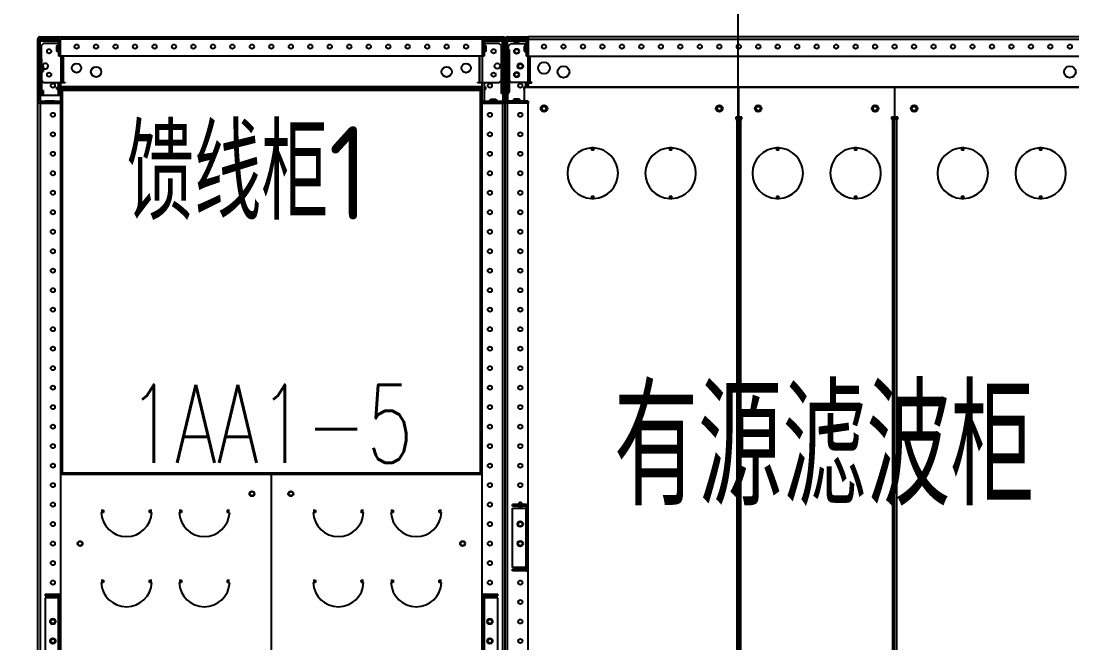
# Model space of a CAD drawing. Extents: x 758840 to 1108724, y -102573 to 143521.
# Drawn here: x 799613 to 800962, y 71065 to 71863 of the extents above; entities that cross this region are included whole.
import ezdxf
from ezdxf.xclip import XClip

# ---------------------------------------------------------------- set-up
doc = ezdxf.new("R2010")
doc.units = 0
doc.header["$LTSCALE"] = 1000
doc.header["$MEASUREMENT"] = 0
doc.linetypes.add('DOTE', pattern=[2.42, 2, -0.2, 0.02, -0.2])
for name, color, linetype in [('02电气-设备', 255, 'Continuous'), ('DOTE', 8, 'DOTE'), ('LWIRE', 1, 'Continuous'), ('钢盖板', 6, 'Continuous')]:
    doc.layers.add(name, color=color, linetype=linetype)
doc.styles.get("Standard").update_dxf_attribs({"font": 'gbenor.shx', "bigfont": 'gbcbig.shx'})
doc.styles.add('电气文字', font='txtd.shx', dxfattribs={"width": 0.8, "height": 3.5, "bigfont": 'HZTXT.shx'})

# ---------------------------------------------------------------- blocks, each defined once
blk = doc.blocks.new('600mm 低压柜')
at = {"linetype": 'Continuous', "lineweight": 18}
h = blk.add_hatch(dxfattribs=at)
h.set_pattern_fill('ANSI31', color=256, scale=100, style=0)
h.set_pattern_definition([(45, (-14519.86, -15579.33), (-224.5064, 224.5064), [])])
edge = h.paths.add_edge_path(flags=0)
edge.add_line((15.6, -155), (42.1, -155))
edge.add_line((42.1, -155), (42.1, -152.5))
edge.add_line((42.1, -152.5), (15.6, -152.5))
edge.add_arc((15.6, -152), 0.5, 180, 270, ccw=False)
edge.add_line((15.1, -152), (15.1, -73))
edge.add_arc((15.6, -73), 0.5, 90, 180, ccw=False)
edge.add_line((15.6, -72.5), (39.1, -72.5))
edge.add_arc((39.1, -73), 0.5, 0, 90, ccw=False)
edge.add_line((39.6, -73), (39.6, -95))
edge.add_line((39.6, -95), (42.1, -95))
edge.add_line((42.1, -95), (42.1, -73))
edge.add_arc((39.1, -73), 3, 0, 90)
edge.add_line((39.1, -70), (15.6, -70))
edge.add_arc((15.6, -73), 3, 90, 180)
edge.add_line((12.6, -73), (12.6, -152))
edge.add_arc((15.6, -152), 3, 180, 270)
h = blk.add_hatch(dxfattribs=at)
h.set_pattern_fill('ANSI31', color=256, scale=100, angle=90, style=0)
h.set_pattern_definition([(135, (-14519.86, -15579.33), (-224.5064, -224.5064), [])])
edge = h.paths.add_edge_path(flags=0)
edge.add_line((609.6, -152.5), (583.1, -152.5))
edge.add_line((583.1, -152.5), (583.1, -155))
edge.add_line((583.1, -155), (609.6, -155))
edge.add_arc((609.6, -152), 3, 270, 360)
edge.add_line((612.6, -152), (612.6, -73))
edge.add_arc((609.6, -73), 3, 360, 450)
edge.add_line((609.6, -70), (586.1, -70))
edge.add_arc((586.1, -73), 3, 90, 180)
edge.add_line((583.1, -73), (583.1, -95))
edge.add_line((583.1, -95), (585.6, -95))
edge.add_line((585.6, -95), (585.6, -73))
edge.add_arc((586.1, -73), 0.5, 90, 180, ccw=False)
edge.add_line((586.1, -72.5), (609.6, -72.5))
edge.add_arc((609.6, -73), 0.5, 0, 90, ccw=False)
edge.add_line((610.1, -73), (610.1, -152))
edge.add_arc((609.6, -152), 0.5, 270, 360, ccw=False)
at = {"linetype": 'Continuous', "lineweight": 25}
for p, q in [((12.6, -1185), (12.6, -73)), ((15.1, -152), (15.1, -73)), ((15.6, -70), (609.6, -70)), ((39.1, -72.5), (15.6, -72.5)), ((15.6, -96.5), (15.6, -72.5)), ((17.1, -75.2), (17.1, -72.7)), ((17.1, -72.7), (39.5, -72.7)), ((17.1, -75.2), (39.6, -75.2)), ((20.1, -78.5), (17.1, -81.5)), ((20.1, -75.2), (20.1, -72.7)), ((39.6, -78.5), (20.1, -78.5)), ((37.1, -81.7), (38.6, -80.2)), ((38.6, -80.2), (39.6, -80.2)), ((39.6, -70), (39.6, -70)), ((39.6, -95), (39.6, -73)), ((42.1, -72.5), (42, -72.5)), ((42, -72.7), (42.1, -72.7)), ((42.1, -95), (42.1, -70)), ((583.1, -73), (42.1, -73)), ((583.1, -70), (583.1, -128.5)), ((583.1, -72.5), (583.1, -72.5)), ((583.1, -72.7), (583.1, -72.7)), ((585.6, -70), (585.6, -70)), ((585.6, -73), (585.6, -95)), ((585.6, -75.2), (608.1, -75.2)), ((605.1, -78.5), (585.6, -78.5)), ((585.6, -80.2), (586.6, -80.2)), ((585.7, -72.7), (608.1, -72.7)), ((609.6, -72.5), (586.1, -72.5)), ((586.6, -80.2), (588.1, -81.7)), ((608.1, -81.5), (605.1, -78.5)), ((607.6, -75.2), (607.6, -72.7)), ((608.1, -75.2), (608.1, -72.7)), ((609.3, -80.2), (609.3, -72.5)), ((610.1, -80.2), (609.3, -80.2)), ((609.6, -80.2), (609.6, -86.3)), ((610.1, -73), (610.1, -152)), ((612.6, -1185), (612.6, -73)), ((17.1, -81.5), (17.1, -97.1)), ((37.1, -88.2), (37.1, -81.7)), ((38.6, -89.7), (37.1, -88.2)), ((39.6, -89.7), (38.6, -89.7)), ((586.6, -89.7), (585.6, -89.7)), ((588.1, -88.2), (586.6, -89.7)), ((588.1, -81.7), (588.1, -88.2)), ((607.4, -86.3), (609.9, -86.3)), ((607.4, -86.3), (607.4, -140.8)), ((608.1, -86.3), (608.1, -81.5)), ((609.9, -86.3), (609.9, -140.8)), ((15.2, -138.9), (15.2, -96.4)), ((17.8, -98.3), (17.7, -98.1)), ((17.8, -145), (17.8, -98.3)), ((19.5, -107.8), (17.8, -107.8)), ((19.5, -107.8), (19.5, -114.4)), ((585.6, -95), (39.6, -95)), ((42.5, -95), (42.5, -128.5)), ((45.1, -95), (45.1, -128.5)), ((45.2, -95), (45.2, -128.5)), ((579.6, -128.5), (579.6, -95)), ((580.1, -128.5), (580.1, -95)), ((610, -98.5), (610, -142.7)), ((610, -98.5), (610.1, -98.5)), ((17.8, -114.4), (19.5, -114.4)), ((17.8, -126.2), (20.1, -128.5)), ((20.1, -128.5), (48.1, -128.5)), ((37.1, -137), (37.1, -134.5)), ((37.1, -134.5), (39.6, -134.5)), ((37.8, -128.5), (37.8, -128.6)), ((37.8, -128.6), (42.1, -128.6)), ((38.6, -137), (38.6, -134.5)), ((39.1, -128.6), (39.1, -134.5)), ((39.6, -145), (39.6, -128.6)), ((42.1, -128.6), (42.1, -1187.5)), ((48.1, -129), (42.1, -129)), ((583.1, -134), (42.1, -134)), ((42.1, -134.5), (583.1, -134.5)), ((48.1, -128.5), (48.1, -129)), ((577.1, -128.5), (605.1, -128.5)), ((577.1, -129), (577.1, -128.5)), ((583.1, -129), (577.1, -129)), ((583.1, -1195), (583.1, -128.6)), ((583.1, -128.6), (587.3, -128.6)), ((585.6, -128.6), (585.6, -152.5)), ((585.6, -134.5), (588.1, -134.5)), ((586.1, -134.5), (586.1, -128.6)), ((586.6, -137), (586.6, -134.5)), ((587.3, -128.6), (587.3, -128.5)), ((588.1, -137), (588.1, -134.5)), ((605.1, -128.5), (607.4, -126.2)), ((607.4, -124.5), (609.9, -124.5)), ((607.4, -128.7), (609.9, -128.7)), ((15.1, -145), (42.1, -145)), ((15.3, -140.7), (17.7, -140.4)), ((15.3, -140.7), (17.7, -140.5)), ((15.3, -140.7), (17.8, -140.7)), ((15.3, -145), (15.3, -140.7)), ((15.6, -145), (15.6, -152.5)), ((17.7, -140.5), (17.8, -140.7)), ((19.5, -138.9), (17.8, -138.9)), ((19.5, -138.9), (19.5, -145)), ((37.1, -137), (39.6, -137)), ((39.1, -137), (39.1, -145)), ((42.1, -137), (583.1, -137)), ((42.1, -143), (42.6, -143)), ((42.6, -137), (42.6, -631)), ((43.6, -137), (43.6, -631)), ((43.7, -138), (43.7, -137)), ((581.5, -138), (43.7, -138)), ((44.1, -138.5), (43.8, -138)), ((44.1, -138.5), (581.1, -138.5)), ((44.1, -138.5), (44.1, -631)), ((581.1, -631), (581.1, -138.5)), ((581.5, -138), (581.5, -137)), ((581.6, -137), (581.5, -137.5)), ((581.6, -631), (581.6, -137)), ((582.6, -631), (582.6, -137)), ((582.6, -143), (583.1, -143)), ((585.6, -137), (588.1, -137)), ((586.1, -152.5), (586.1, -137)), ((609.9, -140.8), (607.4, -140.8)), ((609.6, -142.6), (609.6, -152.5)), ((610.1, -140.9), (610, -140.9)), ((15.6, -152.5), (42.1, -152.5)), ((15.6, -155), (42.1, -155)), ((15.6, -155), (15.6, -1185)), ((22.1, -152.5), (22.1, -152.2)), ((22.1, -152.2), (34.1, -152.2)), ((22.1, -155.2), (22.1, -155)), ((34.1, -155.2), (22.1, -155.2)), ((31, -155), (30.6, -155.2)), ((34.1, -152.2), (34.1, -152.5)), ((34.1, -155), (34.1, -155.2)), ((583.1, -152.5), (609.6, -152.5)), ((583.1, -155), (612.6, -155)), ((592.8, -151.5), (594.3, -150)), ((592.8, -152.5), (592.8, -151.5)), ((594.3, -150), (600.8, -150)), ((600.8, -150), (602.3, -151.5)), ((602.3, -151.5), (602.3, -152.5)), ((609.6, -1185), (609.6, -155)), ((610.1, -154.9), (610.1, -155)), ((583.1, -631.5), (42.1, -631.5)), ((42.6, -631), (43.6, -631)), ((581.6, -629.5), (43.6, -629.5)), ((44.1, -630), (581.1, -630)), ((44.1, -631), (581.1, -631)), ((147.4, -631.5), (147.4, -631)), ((149.6, -631.5), (149.6, -631)), ((275.1, -631.5), (275.1, -631)), ((312.6, -1205.5), (312.6, -631.5)), ((350.1, -631), (350.1, -631.5)), ((562.6, -631), (562.6, -631.5)), ((582.6, -631), (581.6, -631)), ((94.1, -677), (97.1, -677)), ((97.1, -680), (94.1, -680)), ((156, -677), (159, -677)), ((159, -680), (156, -680)), ((194.1, -677), (197.1, -677)), ((197.1, -680), (194.1, -680)), ((256, -677), (259, -677)), ((259, -680), (256, -680)), ((366.1, -677), (369.1, -677)), ((369.1, -680), (366.1, -680)), ((428, -677), (431, -677)), ((431, -680), (428, -680)), ((466.1, -677), (469.1, -677)), ((469.1, -680), (466.1, -680)), ((528, -677), (531, -677)), ((531, -680), (528, -680)), ((94.1, -767), (97.1, -767)), ((156, -767), (159, -767)), ((194.1, -767), (197.1, -767)), ((256, -767), (259, -767)), ((366.1, -767), (369.1, -767)), ((428, -767), (431, -767)), ((466.1, -767), (469.1, -767)), ((528, -767), (531, -767)), ((97.1, -770), (94.1, -770)), ((159, -770), (156, -770)), ((197.1, -770), (194.1, -770)), ((259, -770), (256, -770)), ((369.1, -770), (366.1, -770)), ((431, -770), (428, -770)), ((469.1, -770), (466.1, -770)), ((531, -770), (528, -770)), ((22.1, -785), (22.1, -787)), ((22.1, -785), (39.1, -785)), ((22.1, -787), (39.1, -787)), ((22.1, -789.5), (22.1, -865.5)), ((40.1, -789.5), (22.1, -789.5)), ((39.1, -789.5), (39.1, -865.5)), ((40.1, -867), (40.1, -788)), ((585.1, -788), (585.1, -867)), ((603.1, -789.5), (585.1, -789.5)), ((586.1, -785), (603.1, -785)), ((586.1, -787), (603.1, -787)), ((586.1, -865.5), (586.1, -789.5)), ((603.1, -787), (603.1, -785)), ((603.1, -865.5), (603.1, -789.5))]:
    blk.add_line(p, q, dxfattribs=at)
at = {"linetype": 'Continuous', "lineweight": 25, "flags": 128}
blk.add_lwpolyline([(33.5, -155.2), (33.3, -155), (33.1, -155)], dxfattribs=at)
at = {"linetype": 'Continuous', "lineweight": 25}
for centre, radius in [((62.6, -82.5), 2.7), ((87.6, -82.5), 2.7), ((112.6, -82.5), 2.7), ((137.6, -82.5), 2.7), ((162.6, -82.5), 2.7), ((187.6, -82.5), 2.7), ((212.6, -82.5), 2.7), ((237.6, -82.5), 2.7), ((262.6, -82.5), 2.7), ((287.6, -82.5), 2.7), ((312.6, -82.5), 2.7), ((337.6, -82.5), 2.7), ((362.6, -82.5), 2.7), ((387.6, -82.5), 2.7), ((412.6, -82.5), 2.7), ((437.6, -82.5), 2.7), ((462.6, -82.5), 2.7), ((487.6, -82.5), 2.7), ((512.6, -82.5), 2.7), ((537.6, -82.5), 2.7), ((562.6, -82.5), 2.7), ((27.3, -88.5), 2.7), ((597.8, -88.5), 2.7), ((62.6, -110), 6), ((562.6, -110), 6), ((602.6, -107.5), 3.55), ((27.3, -118.5), 2.7), ((87.6, -115), 6.55), ((537.6, -115), 6.55), ((597.8, -118.5), 2.7), ((32.1, -132.5), 2.7), ((593.1, -132.5), 2.7), ((32.1, -170), 2.7), ((593.1, -170), 2.7), ((32.1, -195), 2.7), ((593.1, -195), 2.7), ((32.1, -220), 2.7), ((593.1, -220), 2.7), ((32.1, -245), 2.7), ((593.1, -245), 2.7), ((32.1, -270), 2.7), ((593.1, -270), 2.7), ((32.1, -295), 2.7), ((593.1, -295), 2.7), ((32.1, -320), 2.7), ((593.1, -320), 2.7), ((32.1, -345), 2.7), ((593.1, -345), 2.7), ((32.1, -370), 2.7), ((593.1, -370), 2.7), ((32.1, -395), 2.7), ((593.1, -395), 2.7), ((32.1, -420), 2.7), ((593.1, -420), 2.7), ((32.1, -445), 2.7), ((593.1, -445), 2.7), ((32.1, -470), 2.7), ((593.1, -470), 2.7), ((32.1, -495), 2.7), ((593.1, -495), 2.7), ((32.1, -520), 2.7), ((593.1, -520), 2.7), ((32.1, -545), 2.7), ((593.1, -545), 2.7), ((32.1, -570), 2.7), ((593.1, -570), 2.7), ((32.1, -595), 2.7), ((593.1, -595), 2.7), ((32.1, -620), 2.7), ((593.1, -620), 2.7), ((32.1, -645), 2.7), ((593.1, -645), 2.7), ((287.6, -656), 3.25), ((287.6, -656), 2.7), ((337.6, -656), 3.25), ((337.6, -656), 2.7), ((32.1, -670), 2.7), ((593.1, -670), 2.7), ((32.1, -695), 2.7), ((593.1, -695), 2.7), ((32.1, -720), 2.7), ((67.1, -720), 3.25), ((67.1, -720), 2.7), ((558.1, -720), 3.25), ((558.1, -720), 2.7), ((593.1, -720), 2.7), ((32.1, -745), 2.7), ((593.1, -745), 2.7), ((32.1, -770), 2.7), ((593.1, -770), 2.7), ((32.1, -820), 3.55), ((32.1, -820), 2.7), ((593.1, -820), 3.55), ((593.1, -820), 2.7), ((32.1, -845), 3.55), ((32.1, -845), 2.7), ((593.1, -845), 3.55), ((593.1, -845), 2.7)]:
    blk.add_circle(centre, radius, dxfattribs=at)
for centre, radius, start, end in [((15.6, -73), 3, 90, 180), ((15.6, -73), 0.5, 90, 180), ((39.1, -73), 3, 0, 90), ((39.1, -73), 0.5, 0, 90), ((586.1, -73), 3, 90, 180), ((586.1, -73), 0.5, 90, 180), ((609.6, -73), 3, 360, 90), ((609.6, -73), 0.5, 360, 90), ((16.4, -98.3), 1.34, 9.2464, 13.1616), ((22.6, -107.5), 3.55, 209.1627, 184.8477), ((609.9, -98.4), 0.0893, 191.4218, 278.0495), ((15.2, -140.7), 0.0515, 9.2464, 13.1616), ((16.4, -140.7), 1.34, 9.2464, 13.1616), ((609.6, -140.4), 2.32, 191.4218, 278.0495), ((609.9, -140.8), 0.0893, 191.4218, 278.0495), ((610, -142.7), 0.0893, 11.4218, 98.0495), ((15.6, -152), 3, 180, 270), ((15.6, -152), 0.5, 180, 270), ((609.6, -152), 3, 270, 360), ((609.6, -152), 0.5, 270, 0), ((126.6, -678.5), 32.5, 182.6454, 357.3546), ((126.6, -678.5), 29.5, 177.0854, 182.9146), ((126.6, -678.5), 29.5, 357.0854, 2.9146), ((226.6, -678.5), 32.5, 182.6454, 357.3546), ((226.6, -678.5), 29.5, 177.0854, 182.9146), ((226.6, -678.5), 29.5, 357.0854, 2.9146), ((398.6, -678.5), 32.5, 182.6454, 357.3546), ((398.6, -678.5), 29.5, 177.0854, 182.9146), ((398.6, -678.5), 29.5, 357.0854, 2.9146), ((498.6, -678.5), 32.5, 182.6454, 357.3546), ((498.6, -678.5), 29.5, 177.0854, 182.9146), ((498.6, -678.5), 29.5, 357.0854, 2.9146), ((126.6, -768.5), 29.5, 177.0854, 182.9146), ((126.6, -768.5), 29.5, 357.0854, 2.9146), ((226.6, -768.5), 29.5, 177.0854, 182.9146), ((226.6, -768.5), 29.5, 357.0854, 2.9146), ((398.6, -768.5), 29.5, 177.0854, 182.9146), ((398.6, -768.5), 29.5, 357.0854, 2.9146), ((498.6, -768.5), 29.5, 177.0854, 182.9146), ((498.6, -768.5), 29.5, 357.0854, 2.9146), ((126.6, -768.5), 32.5, 182.6454, 357.3546), ((226.6, -768.5), 32.5, 182.6454, 357.3546), ((398.6, -768.5), 32.5, 182.6454, 357.3546), ((498.6, -768.5), 32.5, 182.6454, 357.3546), ((39.1, -788), 3, 0, 90), ((39.1, -788), 1, 0, 90), ((586.1, -788), 3, 90, 180), ((586.1, -788), 1, 90, 180)]:
    blk.add_arc(centre, radius, start, end, dxfattribs=at)
for points, knots in [([(15.2, -96.4), (15.1, -96.4), (15.1, -96.4), (15.1, -96.4), (15.1, -96.4), (15.1, -96.4), (15.1, -96.4)], [0, 0, 0, 0, 0.25, 0.5, 0.75, 1, 1, 1, 1]), ([(15.1, -138.8), (15.1, -138.8), (15.1, -138.8), (15.1, -138.8), (15.1, -138.9), (15.1, -138.9), (15.2, -138.9)], [0, 0, 0, 0, 0.25, 0.5, 0.75, 1, 1, 1, 1]), ([(15.2, -140.6), (15.2, -140.6), (15.2, -140.6), (15.2, -140.6), (15.2, -140.7), (15.2, -140.7), (15.3, -140.7)], [0, 0, 0, 0, 0.25, 0.5, 0.75, 1, 1, 1, 1]), ([(43.7, -137.5), (43.6, -137.3), (43.6, -137.2), (43.6, -137), (43.6, -137)], [0, 0, 0, 0, 0.797692, 1, 1, 1, 1]), ([(581.3, -138), (581.2, -138.1), (581.2, -138.3), (581.1, -138.4), (581.1, -138.5)], [0, 0, 0, 0, 0.790027, 1, 1, 1, 1])]:
    blk.add_open_spline(points, degree=3, knots=knots, dxfattribs=at)
for points in [[(17.7, -98), (17.6, -97.8), (17.5, -97.3), (16.9, -96.8), (16.1, -96.5), (15.5, -96.5), (15.2, -96.4)], [(15.2, -138.9), (15.5, -138.9), (16.1, -138.9), (16.9, -139.3), (17.5, -139.8), (17.6, -140.2), (17.7, -140.4)], [(43.7, -138), (43.7, -138), (43.8, -138), (43.9, -138.1), (44, -138.3), (44, -138.4), (44.1, -138.5)], [(581.1, -138.5), (581.1, -138.4), (581.2, -138.3), (581.3, -138.1), (581.4, -138), (581.4, -138), (581.5, -138)]]:
    blk.add_open_spline(points, degree=3, dxfattribs=at)
blk = doc.blocks.new('补偿-滤波柜')
at = {"linetype": 'Continuous', "lineweight": 25}
for p, q in [((-3, 1197), (-3, 1118)), ((-0.5, 1197), (-0.5, 1118)), ((-0.5, 1189.8), (0, 1189.8)), ((0, 1200), (23.5, 1200)), ((0, 1197.5), (23.5, 1197.5)), ((0, 1189.8), (0.3, 1189.8)), ((0, 1189.8), (0, 1183.7)), ((0.3, 1189.8), (0.3, 1197.5)), ((1.5, 1197.3), (4.5, 1197.3)), ((1.5, 1197.3), (1.5, 1194.8)), ((1.5, 1194.8), (4.5, 1194.8)), ((1.5, 1188.5), (4.5, 1191.5)), ((1.5, 1183.7), (1.5, 1188.5)), ((4.5, 1197.3), (4.5, 1194.8)), ((4.5, 1197.3), (23.9, 1197.3)), ((4.5, 1194.8), (24, 1194.8)), ((4.5, 1191.5), (24, 1191.5)), ((8.4, 1193.4), (8.4, 1194.8)), ((8.4, 1193.4), (15.1, 1193.4)), ((15.1, 1194.8), (15.1, 1193.4)), ((23, 1189.8), (21.5, 1188.2)), ((21.5, 1188.2), (21.5, 1181.8)), ((24, 1189.8), (23, 1189.8)), ((24, 1200), (24, 1200)), ((24, 1200), (26.5, 1200)), ((24, 1197), (24, 1175)), ((767.5, 1200), (26.5, 1200)), ((26.5, 1200), (26.5, 1197)), ((26.5, 1197.5), (26.5, 1197.5)), ((26.5, 1197.3), (26.5, 1197.3)), ((26.5, 1197), (26.5, 1175)), ((26.5, 1197), (767.5, 1197)), ((2.2, 1183.7), (-0.3, 1183.7)), ((-0.3, 1183.7), (-0.3, 1145.5)), ((2.2, 1183.7), (2.2, 1145.5)), ((21.5, 1181.8), (23, 1180.2)), ((23, 1180.2), (24, 1180.2)), ((26.5, 1175), (24, 1175)), ((26.5, 1175), (767.5, 1175)), ((26.6, 1141.5), (26.6, 1175)), ((29.2, 1141.5), (29.2, 1175)), ((29.3, 1141.5), (29.3, 1175)), ((-0.4, 1171.5), (-0.5, 1171.5)), ((-0.4, 1129.1), (-0.4, 1171.5)), ((2.2, 1145.5), (-0.3, 1145.5)), ((-0.3, 1145.5), (-0.3, 1141.2)), ((2.2, 1141.2), (-0.3, 1141.2)), ((-0.3, 1141.2), (-0.3, 1129.1)), ((2.2, 1145.5), (2.2, 1141.2)), ((4.5, 1141.5), (2.2, 1143.8)), ((2.2, 1141.2), (2.2, 1129.1)), ((26.6, 1141.5), (4.5, 1141.5)), ((21.5, 1133), (21.5, 1135.5)), ((22, 1135.5), (21.5, 1135.5)), ((22, 1135.5), (297, 1135.5)), ((22, 1117.5), (22, 1135.5)), ((22.2, 1141.4), (22.2, 1141.5)), ((23.5, 1141.4), (22.2, 1141.4)), ((23.5, 1141.4), (24, 1141.4)), ((23.5, 1135.5), (23.5, 1141.4)), ((24, 1141.4), (24, 1135.5)), ((26.5, 1141.4), (24, 1141.4)), ((26.5, 1141.4), (26.5, 1135.5)), ((26.5, 1141), (31.5, 1141)), ((26.5, 1136), (767.5, 1136)), ((26.6, 1141.5), (29.2, 1141.5)), ((29.2, 1141.5), (29.3, 1141.5)), ((31.5, 1141.5), (29.3, 1141.5)), ((31.5, 1141), (31.5, 1141.5)), ((297, 1135.5), (497, 1135.5)), ((297, 1097), (297, 1135.5)), ((497, 1135.5), (497, 1097)), ((497, 1135.5), (772, 1135.5)), ((-0.5, 1129.1), (-0.4, 1129.1)), ((-0.4, 1129.1), (-0.4, 1127.3)), ((-0.3, 1129.1), (2.2, 1129.1)), ((0, 1127.3), (0, 1117.5)), ((8.8, 1120), (7.2, 1118.5)), ((15.2, 1120), (8.8, 1120)), ((16.7, 1118.5), (15.2, 1120)), ((22, 1133), (21.5, 1133)), ((-3, 3), (-3, 1118)), ((0, 1115), (-3, 1115)), ((-0.5, 1115), (-0.5, 1115)), ((26.5, 1117.5), (0, 1117.5)), ((26.5, 1115), (0, 1115)), ((0, 85), (0, 1115)), ((7.2, 1118.5), (7.2, 1117.5)), ((16.7, 1117.5), (16.7, 1118.5)), ((26.5, 1117.5), (26.5, 1115)), ((26.5, 597.5), (26.5, 1115)), ((293, 1097), (293, 1094.5)), ((297, 1097), (293, 1097)), ((293, 1094.5), (294.3, 1094.5)), ((294.3, 1094.5), (294.3, 105.5)), ((297, 1094.5), (294.3, 1094.5)), ((301, 1097), (297, 1097)), ((299.7, 1094.5), (297, 1094.5)), ((297, 105.5), (297, 1094.5)), ((299.7, 1094.5), (301, 1094.5)), ((299.7, 105.5), (299.7, 1094.5)), ((301, 1094.5), (301, 1097)), ((493, 1097), (493, 1094.5)), ((497, 1097), (493, 1097)), ((493, 1094.5), (494.3, 1094.5)), ((494.3, 1094.5), (494.3, 105.5)), ((497, 1094.5), (494.3, 1094.5)), ((501, 1097), (497, 1097)), ((497, 105.5), (497, 1094.5)), ((499.7, 1094.5), (497, 1094.5)), ((499.7, 1094.5), (501, 1094.5)), ((499.7, 105.5), (499.7, 1094.5)), ((501, 1094.5), (501, 1097)), ((108, 1057.5), (108, 1054.5)), ((111, 1054.5), (111, 1057.5)), ((208, 1057.5), (208, 1054.5)), ((211, 1054.5), (211, 1057.5)), ((345.5, 1057.5), (345.5, 1054.5)), ((348.5, 1054.5), (348.5, 1057.5)), ((445.5, 1057.5), (445.5, 1054.5)), ((448.5, 1054.5), (448.5, 1057.5)), ((583, 1057.5), (583, 1054.5)), ((586, 1054.5), (586, 1057.5)), ((683, 1057.5), (683, 1054.5)), ((686, 1054.5), (686, 1057.5)), ((108, 995.5), (108, 992.5)), ((111, 992.5), (111, 995.5)), ((208, 995.5), (208, 992.5)), ((211, 992.5), (211, 995.5)), ((345.5, 995.5), (345.5, 992.5)), ((348.5, 992.5), (348.5, 995.5)), ((445.5, 995.5), (445.5, 992.5)), ((448.5, 992.5), (448.5, 995.5)), ((583, 995.5), (583, 992.5)), ((586, 992.5), (586, 995.5)), ((683, 995.5), (683, 992.5)), ((686, 992.5), (686, 995.5)), ((6.5, 598), (6.5, 600)), ((24, 600), (6.5, 600)), ((24, 598), (6.5, 598)), ((6.5, 519.5), (6.5, 595.5)), ((6.5, 595.5), (24, 595.5)), ((24, 595.5), (24.5, 595.5)), ((24, 519.5), (24, 595.5)), ((24.5, 517.5), (24.5, 597.5)), ((26.5, 517.5), (26.5, 597.5)), ((24, 519.5), (6.5, 519.5)), ((24, 517), (6.5, 517)), ((6.5, 515), (6.5, 517)), ((24, 515), (6.5, 515)), ((24.5, 519.5), (24, 519.5)), ((26.5, 85), (26.5, 517.5))]:
    blk.add_line(p, q, dxfattribs=at)
for centre, radius in [((47, 1187.5), 2.7), ((72, 1187.5), 2.7), ((97, 1187.5), 2.7), ((122, 1187.5), 2.7), ((147, 1187.5), 2.7), ((172, 1187.5), 2.7), ((197, 1187.5), 2.7), ((222, 1187.5), 2.7), ((247, 1187.5), 2.7), ((272, 1187.5), 2.7), ((297, 1187.5), 2.7), ((322, 1187.5), 2.7), ((347, 1187.5), 2.7), ((372, 1187.5), 2.7), ((397, 1187.5), 2.7), ((422, 1187.5), 2.7), ((447, 1187.5), 2.7), ((472, 1187.5), 2.7), ((497, 1187.5), 2.7), ((522, 1187.5), 2.7), ((547, 1187.5), 2.7), ((572, 1187.5), 2.7), ((597, 1187.5), 2.7), ((622, 1187.5), 2.7), ((647, 1187.5), 2.7), ((672, 1187.5), 2.7), ((697, 1187.5), 2.7), ((722, 1187.5), 2.7), ((11.8, 1181.5), 3.3), ((11.8, 1181.5), 2.7), ((16.5, 1162.5), 3.55), ((16.5, 1162.5), 2.7), ((47, 1160), 7.5), ((72, 1155), 7.5), ((722, 1155), 7.5), ((11.8, 1151.5), 3.3), ((11.8, 1151.5), 2.7), ((16.5, 1137.5), 2.7), ((47, 1108), 4.25), ((47, 1108), 2.7), ((272, 1108), 4.25), ((272, 1108), 2.7), ((322, 1108), 4.25), ((322, 1108), 2.7), ((472, 1108), 4.25), ((472, 1108), 2.7), ((522, 1108), 4.25), ((522, 1108), 2.7), ((16.5, 1100), 2.7), ((16.5, 1075), 2.7), ((16.5, 1050), 2.7), ((16.5, 1025), 2.7), ((16.5, 1000), 2.7), ((16.5, 975), 2.7), ((16.5, 950), 2.7), ((16.5, 925), 2.7), ((16.5, 900), 2.7), ((16.5, 875), 2.7), ((16.5, 850), 2.7), ((16.5, 825), 2.7), ((16.5, 800), 2.7), ((16.5, 775), 2.7), ((16.5, 750), 2.7), ((16.5, 725), 2.7), ((16.5, 700), 2.7), ((16.5, 675), 2.7), ((16.5, 650), 2.7), ((16.5, 625), 2.7), ((16.5, 575), 3.55), ((16.5, 575), 2.7), ((16.5, 550), 3.55), ((16.5, 550), 2.7), ((16.5, 500), 2.7), ((16.5, 475), 2.7), ((16.5, 450), 2.7), ((16.5, 425), 2.7)]:
    blk.add_circle(centre, radius, dxfattribs=at)
for centre, radius, start, end in [((0, 1197), 3, 90, 180), ((0, 1197), 0.5, 90, 180), ((23.5, 1197), 3, 0, 90), ((23.5, 1197), 0.5, 0, 90), ((-0.4, 1171.6), 0.0893, 261.9505, 348.5782), ((-0.4, 1127.2), 0.0893, 81.9505, 168.5782), ((-0.4, 1129.2), 0.0893, 261.9505, 348.5782), ((-0.1, 1129.6), 2.32, 261.9505, 348.5782), ((0, 1118), 3, 180, 270), ((0, 1118), 0.5, 180, 270), ((109.5, 1025), 32.5, 92.6454, 267.3546), ((109.5, 1025), 32.5, 87.3546, 92.6454), ((109.5, 1025), 29.5, 87.0854, 92.9146), ((109.5, 1025), 32.5, 272.6454, 87.3546), ((209.5, 1025), 32.5, 92.6454, 267.3546), ((209.5, 1025), 32.5, 87.3546, 92.6454), ((209.5, 1025), 29.5, 87.0854, 92.9146), ((209.5, 1025), 32.5, 272.6454, 87.3546), ((347, 1025), 32.5, 92.6454, 267.3546), ((347, 1025), 32.5, 87.3546, 92.6454), ((347, 1025), 29.5, 87.0854, 92.9146), ((347, 1025), 32.5, 272.6454, 87.3546), ((447, 1025), 32.5, 92.6454, 267.3546), ((447, 1025), 32.5, 87.3546, 92.6454), ((447, 1025), 29.5, 87.0854, 92.9146), ((447, 1025), 32.5, 272.6454, 87.3546), ((584.5, 1025), 32.5, 92.6454, 267.3546), ((584.5, 1025), 32.5, 87.3546, 92.6454), ((584.5, 1025), 29.5, 87.0854, 92.9146), ((584.5, 1025), 32.5, 272.6454, 87.3546), ((684.5, 1025), 32.5, 92.6454, 267.3546), ((684.5, 1025), 32.5, 87.3546, 92.6454), ((684.5, 1025), 29.5, 87.0854, 92.9146), ((684.5, 1025), 32.5, 272.6454, 87.3546), ((109.5, 1025), 29.5, 267.0854, 272.9146), ((109.5, 1025), 32.5, 267.3546, 272.6454), ((209.5, 1025), 29.5, 267.0854, 272.9146), ((209.5, 1025), 32.5, 267.3546, 272.6454), ((347, 1025), 29.5, 267.0854, 272.9146), ((347, 1025), 32.5, 267.3546, 272.6454), ((447, 1025), 29.5, 267.0854, 272.9146), ((447, 1025), 32.5, 267.3546, 272.6454), ((584.5, 1025), 29.5, 267.0854, 272.9146), ((584.5, 1025), 32.5, 267.3546, 272.6454), ((684.5, 1025), 29.5, 267.0854, 272.9146), ((684.5, 1025), 32.5, 267.3546, 272.6454), ((16.5, 600), 2.7, 0, 180), ((16.5, 600), 2.7, 227.7946, 312.2054), ((24, 597.5), 2.5, 0, 90), ((24, 597.5), 0.5, 360, 90), ((24, 517.5), 2.5, 270, 360), ((24, 517.5), 0.5, 270, 0)]:
    blk.add_arc(centre, radius, start, end, dxfattribs=at)
blk = doc.blocks.new('BD4-PAL0101-LVPM-01')
at = {"layer": '02电气-设备', "color": 5, "ltscale": 5}
for name, p in [('600mm 低压柜', (8313596.5, -4137431.2)), ('补偿-滤波柜', (8314212.1, -4138701.2))]:
    blk.add_blockref(name, p, dxfattribs=at)
at = {"layer": 'LWIRE', "lineweight": -3}
for s, height, p in [('馈线柜1', 120, (8313723.4, -4137735.8)), ('有源滤波柜', 150, (8314348.8, -4138102.2))]:
    blk.add_text(s, height=height, dxfattribs=at).set_placement(p)
at = {"layer": 'LWIRE', "linetype": 'ByBlock', "lineweight": 13, "style": '电气文字', "width": 0.7}
blk.add_text('1AA1-5', height=100, dxfattribs=at).set_placement((8313725.2, -4138047.5))
blk = doc.blocks.new('A$C675A25EF')
at = {"layer": '钢盖板'}
h = blk.add_hatch(dxfattribs=at)
h.set_pattern_fill('ANSI31', color=8, scale=500)
h.set_pattern_definition([(45, (0, 0), (-561.266, 561.266), [])])
edge = h.paths.add_edge_path()
edge.add_line((17031.3, -23542), (-335.1, -23542))
edge.add_line((-335.1, -23542), (-335.1, -32435.9))
edge.add_line((-335.1, -32435.9), (364.9, -32435.9))
edge.add_line((364.9, -32435.9), (364.9, -24242))
edge.add_line((364.9, -24242), (17031.3, -24242))

msp = doc.modelspace()

# ---------------------------------------------------------------- linework, layer by layer
at = {"layer": 'DOTE'}
msp.add_line((800533.02, 103837.52), (800533.02, 34437.52), dxfattribs=at)

# ---------------------------------------------------------------- block references
at = {"layer": '02电气-设备'}
msp.add_blockref('BD4-PAL0101-LVPM-01', (-7513975.04, 4209343.63), dxfattribs=at)
at = {"layer": '钢盖板', "color": 8}
ref = msp.add_blockref('A$C675A25EF', (789811.69, 45785.61), dxfattribs=dict(at, xscale=-1, rotation=180))
XClip(ref).set_block_clipping_path([(-928.670863559, -70942.9526504109), (122721.3291515426, 2298.0898296545)])

doc.saveas('drawing.dxf')
